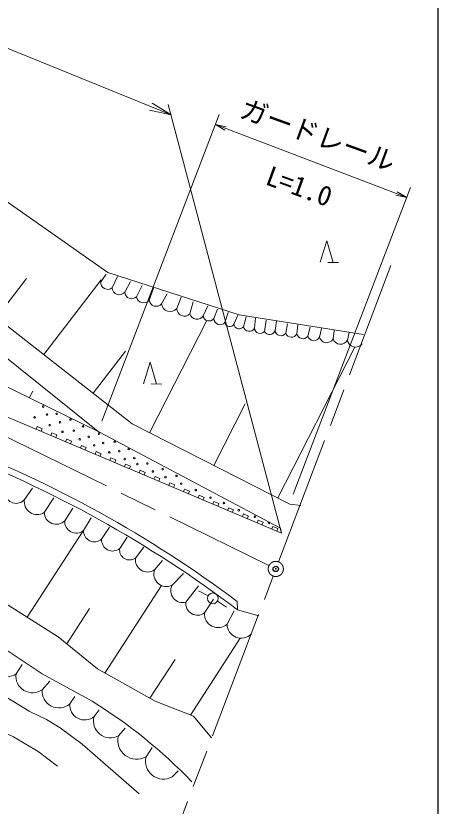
# Model space of a CAD drawing. Units: millimetres, scale not verified. Extents: x -166251861 to 680000, y 20000 to 153676748.
# Drawn here: x 539991 to 579000, y 240878 to 313954 of the extents above; entities that cross this region are included whole.
import ezdxf
from ezdxf.enums import TextEntityAlignment as Align

# ---------------------------------------------------------------- set-up
doc = ezdxf.new("R2010")
doc.units = ezdxf.units.MM
doc.header["$LTSCALE"] = 1000
doc.header["$PDMODE"] = 32
doc.header["$PDSIZE"] = 500
doc.linetypes.add('CHAIN', pattern=[18.5, 12, -1.5, 3.5, -1.5])
for name, color, linetype, lineweight in [('M-BGD', 7, 'Continuous', 13), ('M-BMK', 2, 'CHAIN', 13), ('M-STR-HTXT', 7, 'Continuous', 13), ('M-TTL-BAND', 7, 'Continuous', 25)]:
    doc.layers.add(name, color=color, linetype=linetype, lineweight=lineweight)
doc.layers.add('M-OTRS', color=6, linetype='Continuous')
doc.styles.add('ＭＳ ゴシック', font='')
doc.styles.get('ＭＳ ゴシック').set_extended_font_data('MS Gothic')

# ---------------------------------------------------------------- blocks, each defined once
blk = doc.blocks.new('針葉樹林')
at = {"color": 7, "linetype": 'Continuous', "lineweight": 13}
for p, q in [((-0.6, -1), (0, 1)), ((0, 1), (0.6, -1)), ((0.1, -1), (1.1, -1))]:
    blk.add_line(p, q, dxfattribs=at)
blk = doc.blocks.new('open_arrow')
at = {"color": 0, "linetype": 'Continuous', "lineweight": -2}
blk.add_lwpolyline([(7.5, 1.25), (0, 0), (7.5, -1.25)], dxfattribs=at)

msp = doc.modelspace()

# ---------------------------------------------------------------- linework, layer by layer
at = {"layer": 'M-BGD'}
for p, q in [((548479, 290235), (525314, 306457)), ((502924, 297303), (547720, 275473)), ((525047, 296377), (550749, 276215)), ((547594, 275534), (528385, 290902)), ((560629, 286296), (548479, 290235)), ((538200, 286059), (540975, 289668)), ((542569, 282632), (547888, 289548)), ((547840, 289361), (548343, 290077)), ((548886, 288799), (549370, 289845)), ((550067, 288392), (550570, 289399)), ((551132, 287986), (551655, 289012)), ((552313, 287676), (552700, 288780)), ((553455, 287327), (553959, 288257)), ((554850, 286882), (555256, 287928)), ((556070, 286398), (556379, 287521)), ((557290, 286224), (557716, 287134)), ((558277, 285953), (558606, 286843)), ((559303, 285585), (559594, 286534)), ((552347, 275402), (557637, 285778)), ((560136, 285430), (560485, 286262)), ((572112, 284493), (560629, 286296)), ((561007, 285197), (561259, 286127)), ((562034, 285062), (562131, 285991)), ((562963, 284771), (563118, 285817)), ((563931, 284849), (564067, 285720)), ((564919, 284597), (565093, 285488)), ((565945, 284558), (566042, 285372)), ((566952, 284326), (567185, 285178)), ((568037, 284229), (568211, 285043)), ((569295, 284074), (569392, 284849)), ((570612, 283977), (570767, 284675)), ((547129, 279055), (550131, 282960)), ((564182, 269376), (571293, 283325)), ((541231, 278635), (541559, 279260)), ((558264, 272389), (561163, 278076)), ((538240, 277275), (564543, 266126)), ((541868, 275737), (541966, 275968)), ((541966, 275968), (542419, 275775)), ((542321, 275545), (542419, 275775)), ((550749, 276215), (565302, 268805)), ((543228, 275161), (543326, 275391)), ((543326, 275391), (543780, 275199)), ((543682, 274968), (543780, 275199)), ((544589, 274584), (544687, 274814)), ((544687, 274814), (545140, 274622)), ((547720, 275473), (564443, 266594)), ((545042, 274392), (545140, 274622)), ((545949, 274007), (546047, 274238)), ((546047, 274238), (546501, 274045)), ((546403, 273815), (546501, 274045)), ((516543, 273949), (543893, 256527)), ((547310, 273431), (547408, 273661)), ((547408, 273661), (547861, 273469)), ((547763, 273238), (547861, 273469)), ((548670, 272854), (548768, 273084)), ((548768, 273084), (549222, 272892)), ((549124, 272662), (549222, 272892)), ((550031, 272277), (550129, 272508)), ((550129, 272508), (550582, 272315)), ((550484, 272085), (550582, 272315)), ((551391, 271701), (551489, 271931)), ((551489, 271931), (551943, 271739)), ((514887, 271447), (542426, 253113)), ((551845, 271509), (551943, 271739)), ((552752, 271124), (552850, 271354)), ((552850, 271354), (553303, 271162)), ((553205, 270932), (553303, 271162)), ((554112, 270547), (554210, 270778)), ((554210, 270778), (554664, 270585)), ((554566, 270355), (554664, 270585)), ((540791, 269241), (541527, 270287)), ((555473, 269971), (555571, 270201)), ((555571, 270201), (556024, 270009)), ((555927, 269779), (556024, 270009)), ((542612, 268041), (543502, 269396)), ((556834, 269394), (556931, 269624)), ((556931, 269624), (557385, 269432)), ((557287, 269202), (557385, 269432)), ((558194, 268817), (558292, 269048)), ((558292, 269048), (558745, 268855)), ((544509, 267266), (545245, 268428)), ((558648, 268625), (558745, 268855)), ((559555, 268241), (559652, 268471)), ((559652, 268471), (560106, 268279)), ((560008, 268049), (560106, 268279)), ((565302, 268805), (566304, 268672)), ((546252, 266376), (546949, 267537)), ((560915, 267664), (561013, 267894)), ((561013, 267894), (561466, 267702)), ((561369, 267472), (561466, 267702)), ((562276, 267087), (562373, 267318)), ((562373, 267318), (562827, 267125)), ((562729, 266895), (562827, 267125)), ((563636, 266511), (563734, 266741)), ((563734, 266741), (564187, 266549)), ((541045, 258341), (546207, 266340)), ((547917, 265562), (548653, 266685)), ((564090, 266319), (564187, 266549)), ((564543, 266126), (564443, 266594)), ((549583, 264710), (550280, 265756)), ((551054, 263820), (551829, 264826)), ((552797, 262735), (553533, 263587)), ((554424, 261302), (555469, 262387)), ((548225, 253187), (553447, 261278)), ((555702, 259753), (556864, 261264)), ((557743, 260324), (556857, 260786)), ((557406, 258746), (558258, 260024)), ((558607, 259823), (559448, 259282)), ((560435, 259814), (560474, 259033)), ((544690, 255881), (546797, 259145)), ((559497, 257701), (560155, 258940)), ((560474, 259033), (562448, 258491)), ((547537, 253573), (543893, 256527)), ((556121, 249305), (560711, 256418)), ((552381, 250867), (554695, 254453)), ((540022, 253121), (540564, 253973)), ((552859, 250582), (547537, 253573)), ((542426, 253113), (547029, 250582)), ((542423, 251649), (543120, 252424)), ((544979, 250333), (545444, 251030)), ((556387, 249201), (552859, 250582)), ((547225, 249171), (547690, 249790)), ((558064, 247199), (556387, 249201)), ((549471, 247389), (550091, 248086)), ((552027, 245453), (552570, 246305)), ((554971, 244136), (554429, 243594))]:
    msp.add_line(p, q, dxfattribs=at)
at = {"layer": 'M-BGD', "linetype": 'CHAIN'}
for p, q in [((564258, 263465), (574642, 290854)), ((551599, 230076), (563762, 262156))]:
    msp.add_line(p, q, dxfattribs=at)
at = {"layer": 'M-BGD'}
for points in [[(551376, 242034), (546126, 246606), (544094, 248130), (542824, 248892), (541216, 249654), (538760, 251178), (536644, 252617), (531056, 256766), (529786, 257867), (529447, 258290), (527669, 259560), (526145, 260576), (520557, 263709), (514546, 267942), (512514, 269466), (511752, 269974), (509550, 271498), (505232, 273784), (504894, 273784), (504724, 274038), (504470, 274038), (500322, 276324), (497470, 278139)], [(518440, 263624), (519964, 262777), (522758, 260830), (522928, 260576), (523690, 260322), (527161, 258036), (528854, 256427), (530971, 254226), (531818, 253041), (534019, 250924), (534019, 250755), (535374, 249569), (536390, 248892), (539776, 247283), (542062, 245929), (543840, 244574)]]:
    msp.add_lwpolyline(points, dxfattribs=at)
for centre, radius in [((542520, 277829), 75), ((542868, 277094), 75), ((543759, 277152), 75), ((541726, 276822), 75), ((544069, 276377), 75), ((545037, 276629), 75), ((543120, 276106), 75), ((544301, 275486), 75), ((545347, 275603), 75), ((546199, 275990), 75), ((545889, 274809), 75), ((546722, 275022), 75), ((547670, 275331), 75), ((547225, 274247), 75), ((548058, 274460), 75), ((549123, 274576), 75), ((548619, 273589), 75), ((549549, 273705), 75), ((550420, 273899), 75), ((550052, 272969), 75), ((550924, 273066), 75), ((551214, 272504), 75), ((552144, 272562), 75), ((552647, 271827), 75), ((553557, 272040), 75), ((553809, 271304), 75), ((554835, 271420), 75), ((555261, 270703), 75), ((556617, 270103), 75), ((557972, 269406), 75), ((559211, 268903), 75), ((560586, 268244), 75), ((562077, 267644), 75), ((563375, 267063), 75), ((558187, 260093), 500)]:
    msp.add_circle(centre, radius, dxfattribs=at)
for centre, radius, start, end in [((548480, 289298), 643, 174.38242, 309.14269), ((549561, 288842), 677, 183.62321, 318.38348), ((550684, 288411), 618, 181.7221, 316.48237), ((551787, 288077), 662, 187.92255, 322.68282), ((552957, 287740), 647, 185.65372, 320.41399), ((554245, 287395), 793, 184.90407, 319.66434), ((555561, 286894), 711, 180.97543, 315.7357), ((556716, 286565), 668, 194.48976, 329.25003), ((557840, 286294), 555, 187.26973, 322.03), ((558867, 285982), 591, 182.89759, 317.65786), ((559752, 285681), 459, 192.08068, 326.84095), ((560620, 285495), 488, 187.68845, 322.44872), ((561549, 285343), 561, 195.09604, 329.85631), ((562559, 285110), 528, 185.26584, 320.02611), ((563431, 285012), 526, 207.19379, 341.95406), ((564478, 284929), 552, 188.31959, 323.07986), ((565440, 284792), 556, 200.45879, 335.21906), ((566497, 284652), 560, 189.62525, 324.38552), ((567515, 284504), 590, 197.5177, 332.27797), ((568698, 284414), 687, 195.60336, 330.36363), ((569974, 284300), 715, 198.41451, 333.17478), ((571372, 284090), 768, 188.3939, 323.15417), ((494898, 172409), 109246, 53.13734, 69.00813), ((494898, 172409), 108646, 52.87366, 69.01759), ((540014, 269884), 1009, 185.69235, 320.45262), ((541952, 269020), 1181, 169.21204, 303.97231), ((543722, 268049), 1110, 180.41639, 315.17666), ((545566, 267184), 1060, 175.54778, 310.30805), ((547254, 266316), 1004, 176.59027, 311.35054), ((548928, 265483), 1013, 175.52431, 310.28458), ((550504, 264572), 932, 171.43489, 306.19516), ((552152, 263640), 1112, 170.72907, 305.48934), ((553909, 262358), 1174, 161.24135, 296.00162), ((555385, 260794), 1088, 152.1425, 286.90277), ((556764, 259605), 1072, 172.04064, 306.80091), ((558669, 258659), 1266, 176.05481, 310.81508), ((560806, 257723), 1309, 180.98898, 315.74925), ((539166, 254341), 1490, 170.27242, 305.03269), ((541529, 252885), 1526, 171.1156, 305.87587), ((543975, 251523), 1557, 175.36454, 310.12481), ((546344, 250220), 1370, 175.26999, 310.03026), ((522756, 211140), 46312, 43.70831, 58.39216), ((548719, 248748), 1553, 164.20181, 298.96208), ((551153, 246954), 1737, 165.47318, 300.23345), ((553615, 245024), 1645, 164.87306, 299.63333)]:
    msp.add_arc(centre, radius, start, end, dxfattribs=at)
at = {"layer": 'M-BMK'}
msp.add_line((504386, 292072), (563374, 263122), dxfattribs=at)
msp.add_circle((564002, 262813), 700, dxfattribs=at)
at = {"layer": 'M-OTRS'}
msp.add_point((564002, 262813), dxfattribs=at)
at = {"layer": 'M-STR-HTXT'}
for p, q in [((554327, 304800), (466449, 340476)), ((564543, 266126), (554071, 305766)), ((547950, 276468), (558781, 304835)), ((558424, 303901), (576091, 297155)), ((565618, 269723), (576448, 298090))]:
    msp.add_line(p, q, dxfattribs=at)
at = {"layer": 'M-TTL-BAND'}
msp.add_line((579000, 20000), (579000, 370000), dxfattribs=at)

# ---------------------------------------------------------------- block references
at = {"layer": 'M-BGD', "xscale": 1000, "yscale": 1000, "rotation": 359.23206}
for p in [(568708, 292158), (552396, 280917)]:
    msp.add_blockref('針葉樹林', p, dxfattribs=at)
at = {"layer": 'M-STR-HTXT'}
for p, xscale, yscale, rotation in [((554327, 304800), 267, 267, 157.9), ((558424, 303901), 133, 133, 339.1), ((576091, 297155), 133, 133, 159.1)]:
    msp.add_blockref('open_arrow', p, dxfattribs=dict(at, xscale=xscale, yscale=yscale, rotation=rotation))

# ---------------------------------------------------------------- texts
at = {"layer": 'M-STR-HTXT', "style": 'ＭＳ ゴシック'}
msp.add_text('ガードレール', height=1833, rotation=340, dxfattribs=at).set_placement((560345, 304114), align=Align.BOTTOM_LEFT)
msp.add_text('L=1.0', height=1833, rotation=340, dxfattribs=at).set_placement((565671, 296820), align=Align.BOTTOM_CENTER)

doc.saveas('drawing.dxf')
